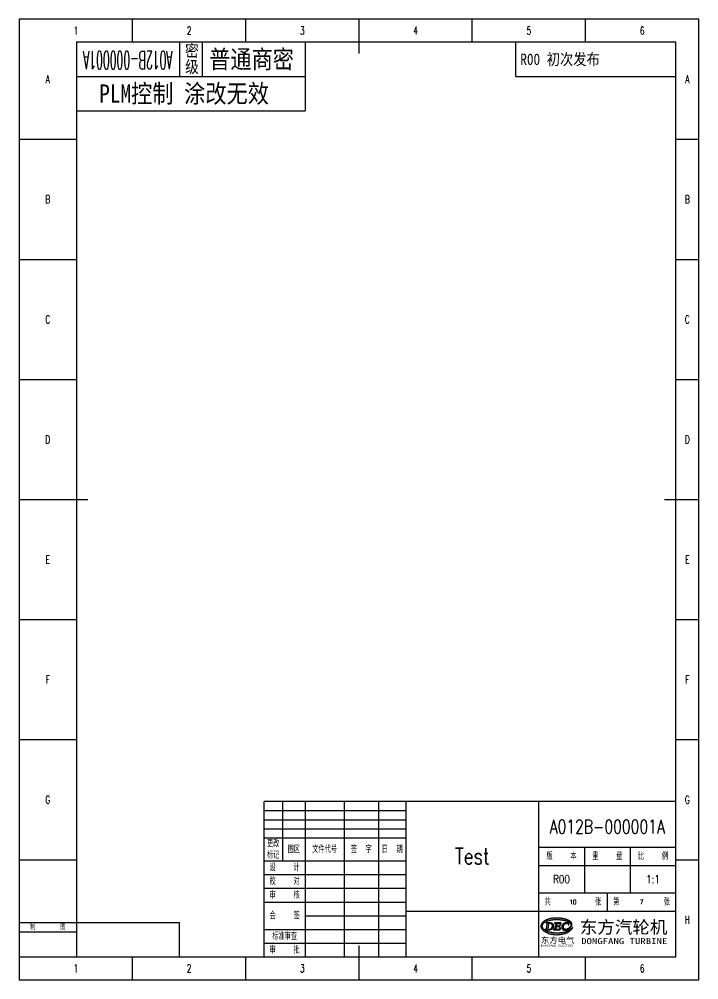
# Model space of a CAD drawing. Header units: millimetres. Extents: x 0 to 297, y 0 to 420.
import ezdxf
from ezdxf.enums import TextEntityAlignment as Align

# ---------------------------------------------------------------- set-up
doc = ezdxf.new("R2010")
doc.units = ezdxf.units.MM
doc.layers.add('PDM_Title', color=7, linetype='Continuous')
doc.styles.add('HZ', font='TXT.SHX', dxfattribs={"width": 0.667, "bigfont": 'HZTXT.SHX'})
doc.styles.add('pdmHT', font='SIMHEI.TTF')

# ---------------------------------------------------------------- blocks, each defined once
blk = doc.blocks.new('FitPDM_DWGFrame')
at = {"layer": 'PDM_Title'}
h = blk.add_hatch(color=2, dxfattribs=at)
h.paths.add_polyline_path([(230.25, 24.86), (230.24, 24.83), (230.23, 24.81), (230.24, 24.79), (230.26, 24.76), (230.47, 24.76), (230.51, 24.74), (230.55, 24.72), (230.59, 24.67), (230.62, 24.62), (230.63, 24.53), (230.26, 22.33), (230.25, 22.22), (230.2, 22.15), (230.15, 22.08), (230.08, 22.01), (230, 21.96), (229.91, 21.96), (229.82, 21.94), (229.75, 21.93), (229.73, 21.88), (229.75, 21.84), (229.79, 21.84), (231.5, 21.84), (231.71, 21.86), (231.92, 21.89), (232.13, 21.93), (232.32, 21.99), (232.48, 22.06), (232.7, 22.17), (232.88, 22.28), (233.01, 22.39), (233.17, 22.56), (233.29, 22.72), (233.38, 22.87), (233.45, 23.05), (233.51, 23.2), (233.53, 23.41), (233.54, 23.59), (233.53, 23.78), (233.5, 23.96), (233.44, 24.13), (233.33, 24.3), (233.18, 24.47), (232.96, 24.62), (232.76, 24.71), (232.48, 24.8), (232.21, 24.86), (231.96, 24.86)])
h.paths.add_polyline_path([(231.45, 24.62), (231.4, 24.56), (231.37, 24.48), (231.34, 24.38), (230.99, 22.35), (230.97, 22.24), (230.97, 22.15), (230.97, 22.09), (231.05, 22.04), (231.14, 22.01), (231.32, 22.01), (231.52, 22.02), (231.64, 22.03), (231.77, 22.05), (231.91, 22.09), (232, 22.12), (232.1, 22.15), (232.18, 22.19), (232.28, 22.24), (232.36, 22.29), (232.43, 22.35), (232.51, 22.39), (232.57, 22.43), (232.62, 22.49), (232.68, 22.57), (232.72, 22.63), (232.77, 22.71), (232.81, 22.78), (232.83, 22.82), (232.89, 22.91), (232.92, 22.99), (232.95, 23.08), (232.98, 23.19), (233, 23.29), (233.03, 23.4), (233.04, 23.51), (233.04, 23.6), (233.04, 23.69), (233, 23.9), (232.96, 24.04), (232.93, 24.09), (232.89, 24.17), (232.84, 24.22), (232.81, 24.27), (232.76, 24.33), (232.72, 24.38), (232.66, 24.43), (232.58, 24.5), (232.5, 24.53), (232.4, 24.58), (232.27, 24.63), (232.08, 24.68), (231.94, 24.7), (231.81, 24.71), (231.72, 24.7)], flags=0)
h.paths.add_polyline_path([(235.21, 24.66), (236.24, 24.65), (236.31, 24.62), (236.39, 24.59), (236.44, 24.55), (236.48, 24.51), (236.52, 24.46), (236.54, 24.41), (236.56, 24.36), (236.58, 24.25), (236.6, 24.18), (236.62, 24.16), (236.64, 24.16), (236.67, 24.16), (236.71, 24.19), (236.74, 24.23), (236.76, 24.28), (236.83, 24.75), (236.83, 24.8), (236.81, 24.83), (236.78, 24.85), (236.75, 24.86), (234.02, 24.86), (233.98, 24.84), (233.98, 24.8), (234, 24.76), (234.12, 24.75), (234.21, 24.73), (234.28, 24.69), (234.31, 24.64), (234.32, 24.56), (234.31, 24.49), (233.9, 22.25), (233.87, 22.17), (233.84, 22.11), (233.79, 22.06), (233.75, 22), (233.68, 21.96), (233.63, 21.94), (233.59, 21.93), (233.43, 21.93), (233.41, 21.92), (233.4, 21.88), (233.41, 21.86), (233.43, 21.84), (236.31, 21.84), (236.35, 21.85), (236.4, 21.89), (236.42, 21.92), (236.68, 22.51), (236.69, 22.54), (236.69, 22.58), (236.67, 22.59), (236.64, 22.61), (236.6, 22.61), (236.57, 22.6), (236.53, 22.56), (236.5, 22.51), (236.47, 22.46), (236.43, 22.4), (236.35, 22.34), (236.25, 22.27), (236.17, 22.21), (236.1, 22.17), (236.02, 22.12), (235.94, 22.08), (235.88, 22.05), (235.8, 22.03), (235.72, 22.02), (235.65, 22.01), (234.84, 22), (234.78, 22.02), (234.73, 22.05), (234.71, 22.07), (234.7, 22.16), (234.7, 22.26), (234.86, 23.2), (234.87, 23.25), (234.88, 23.28), (234.91, 23.3), (234.98, 23.31), (235.71, 23.31), (235.83, 23.29), (235.93, 23.27), (235.99, 23.22), (236.03, 23.17), (236.07, 23.11), (236.09, 23.05), (236.08, 22.99), (236.08, 22.95), (236.09, 22.9), (236.11, 22.89), (236.15, 22.89), (236.18, 22.9), (236.21, 22.92), (236.22, 22.94), (236.38, 23.82), (236.39, 23.87), (236.39, 23.89), (236.37, 23.9), (236.34, 23.91), (236.31, 23.91), (236.29, 23.89), (236.27, 23.83), (236.25, 23.76), (236.23, 23.7), (236.2, 23.65), (236.15, 23.61), (236.12, 23.58), (236.05, 23.54), (235.99, 23.51), (235.92, 23.48), (235.87, 23.48), (234.97, 23.48), (234.93, 23.51), (234.92, 23.56), (234.94, 23.65), (235.09, 24.52), (235.1, 24.57), (235.12, 24.6), (235.14, 24.63)])
h.paths.add_polyline_path([(241.82, 22.6), (241.86, 22.66), (241.9, 22.72), (241.91, 22.73), (241.91, 22.75), (241.91, 22.77), (241.89, 22.79), (241.88, 22.82), (241.85, 22.82), (241.81, 22.81), (241.77, 22.77), (241.73, 22.72), (241.69, 22.66), (241.67, 22.64), (241.53, 22.49), (241.35, 22.34), (241.27, 22.26), (241.17, 22.18), (241.06, 22.07), (240.96, 22), (240.87, 21.94), (240.78, 21.87), (240.59, 21.72), (240.46, 21.64), (240.27, 21.53), (240.09, 21.42), (239.9, 21.33), (239.73, 21.24), (239.64, 21.2), (239.58, 21.17), (239.41, 21.11), (239.26, 21.04), (239.06, 20.97), (238.87, 20.9), (238.66, 20.83), (238.46, 20.77), (238.24, 20.72), (238.03, 20.69), (237.83, 20.66), (237.62, 20.61), (237.42, 20.58), (237.13, 20.54), (236.94, 20.51), (236.7, 20.48), (236.47, 20.46), (236.21, 20.44), (235.92, 20.41), (235.57, 20.39), (235.21, 20.39), (235.03, 20.38), (234.79, 20.37), (234.4, 20.39), (234.2, 20.41), (234.06, 20.43), (233.83, 20.46), (233.65, 20.46), (233.43, 20.51), (233.14, 20.54), (232.95, 20.59), (232.74, 20.61), (232.46, 20.67), (232.19, 20.73), (231.91, 20.79), (231.64, 20.87), (231.26, 20.99), (231.05, 21.08), (230.8, 21.17), (230.58, 21.27), (230.4, 21.35), (230.22, 21.43), (230.05, 21.54), (229.82, 21.64), (229.64, 21.77), (229.48, 21.89), (229.32, 22.04), (229.17, 22.18), (229.02, 22.36), (228.94, 22.46), (228.81, 22.65), (228.72, 22.83), (228.65, 23.06), (228.61, 23.28), (228.6, 23.54), (228.64, 23.77), (228.7, 24.01), (228.79, 24.16), (228.87, 24.32), (229.01, 24.51), (229.16, 24.7), (229.34, 24.87), (229.59, 25.07), (229.89, 25.26), (229.99, 25.33), (230.23, 25.45), (230.48, 25.58), (230.85, 25.73), (231.23, 25.83), (231.63, 25.95), (232.01, 26.05), (232.32, 26.11), (232.83, 26.19), (233.23, 26.25), (233.62, 26.29), (234, 26.32), (234.34, 26.35), (235.25, 26.34), (235.8, 26.31), (236.02, 26.29), (236.26, 26.27), (236.47, 26.25), (236.7, 26.24), (236.92, 26.21), (237.11, 26.18), (237.34, 26.15), (237.52, 26.12), (237.75, 26.09), (237.99, 26.04), (238.26, 25.99), (238.52, 25.93), (238.71, 25.87), (238.93, 25.82), (239.1, 25.78), (239.3, 25.74), (239.46, 25.68), (239.65, 25.61), (239.76, 25.54), (239.87, 25.51), (239.98, 25.46), (240.07, 25.4), (240.15, 25.36), (240.25, 25.3), (240.36, 25.23), (240.46, 25.16), (240.53, 25.09), (240.62, 25.02), (240.69, 24.95), (240.8, 24.86), (240.87, 24.77), (240.91, 24.69), (240.95, 24.63), (241, 24.55), (241.04, 24.49), (241.06, 24.41), (241.09, 24.32), (241.11, 24.21), (241.11, 24.03), (241.11, 23.88), (241.09, 23.75), (241.06, 23.66), (241.04, 23.57), (241.01, 23.47), (240.95, 23.36), (240.9, 23.29), (240.82, 23.15), (240.75, 23.05), (240.68, 22.95), (240.57, 22.85), (240.49, 22.77), (240.4, 22.68), (240.34, 22.62), (240.23, 22.54), (240.15, 22.48), (240.06, 22.42), (239.97, 22.37), (239.84, 22.31), (239.76, 22.26), (239.68, 22.23), (239.59, 22.18), (239.49, 22.14), (239.35, 22.12), (239.22, 22.09), (239.07, 22.05), (238.87, 22.05), (238.65, 22.05), (238.56, 22.08), (238.44, 22.11), (238.36, 22.14), (238.29, 22.18), (238.22, 22.22), (238.16, 22.26), (238.12, 22.3), (238.08, 22.33), (238.04, 22.35), (238.01, 22.4), (237.98, 22.44), (237.96, 22.48), (237.93, 22.53), (237.9, 22.59), (237.88, 22.65), (237.86, 22.72), (237.84, 22.79), (237.82, 22.88), (237.81, 22.97), (237.79, 23.11), (237.79, 23.24), (237.82, 23.34), (237.83, 23.41), (237.84, 23.48), (237.87, 23.57), (237.9, 23.65), (237.93, 23.73), (237.96, 23.79), (237.99, 23.85), (238.02, 23.91), (238.04, 23.97), (238.06, 24), (238.1, 24.04), (238.12, 24.08), (238.16, 24.11), (238.18, 24.13), (238.19, 24.16), (238.21, 24.18), (238.24, 24.22), (238.25, 24.24), (238.27, 24.26), (238.32, 24.3), (238.35, 24.35), (238.45, 24.42), (238.53, 24.48), (238.63, 24.53), (238.72, 24.59), (238.8, 24.62), (238.87, 24.65), (238.98, 24.68), (239.06, 24.7), (239.12, 24.73), (239.23, 24.73), (239.38, 24.73), (239.46, 24.71), (239.55, 24.68), (239.63, 24.66), (239.71, 24.62), (239.77, 24.58), (239.82, 24.54), (239.87, 24.49), (239.92, 24.43), (239.96, 24.39), (239.99, 24.34), (240, 24.29), (240.03, 24.23), (240.03, 24.16), (240.05, 24.07), (240.07, 23.99), (240.07, 23.91), (240.08, 23.89), (240.1, 23.89), (240.14, 23.88), (240.15, 23.89), (240.17, 23.91), (240.17, 23.99), (240.18, 24.11), (240.3, 24.82), (240.3, 24.85), (240.28, 24.87), (240.26, 24.89), (240.22, 24.89), (240.18, 24.87), (240.15, 24.85), (240.13, 24.82), (240.12, 24.8), (240.09, 24.78), (240.04, 24.76), (240, 24.75), (239.95, 24.75), (239.88, 24.76), (239.82, 24.78), (239.73, 24.8), (239.63, 24.82), (239.54, 24.85), (239.43, 24.86), (239.31, 24.87), (239.16, 24.89), (239, 24.89), (238.84, 24.87), (238.68, 24.86), (238.58, 24.84), (238.5, 24.82), (238.39, 24.79), (238.3, 24.76), (238.22, 24.73), (238.15, 24.71), (238.06, 24.65), (237.97, 24.6), (237.9, 24.56), (237.85, 24.51), (237.8, 24.47), (237.74, 24.42), (237.66, 24.34), (237.58, 24.26), (237.52, 24.19), (237.48, 24.13), (237.43, 24.08), (237.38, 24.01), (237.34, 23.93), (237.3, 23.86), (237.27, 23.77), (237.23, 23.7), (237.19, 23.6), (237.17, 23.52), (237.17, 23.46), (237.15, 23.41), (237.14, 23.3), (237.11, 23.21), (237.11, 23.14), (237.1, 23.05), (237.09, 23.01), (237.1, 22.98), (237.11, 22.89), (237.12, 22.8), (237.14, 22.71), (237.15, 22.62), (237.16, 22.54), (237.21, 22.44), (237.25, 22.37), (237.3, 22.29), (237.34, 22.23), (237.39, 22.17), (237.44, 22.13), (237.5, 22.06), (237.55, 22), (237.62, 21.95), (237.7, 21.89), (237.78, 21.84), (237.85, 21.81), (237.92, 21.79), (238.04, 21.75), (238.15, 21.71), (238.27, 21.69), (238.42, 21.68), (238.57, 21.67), (238.74, 21.68), (238.91, 21.69), (239.07, 21.71), (239.22, 21.74), (239.33, 21.77), (239.41, 21.79), (239.49, 21.82), (239.61, 21.86), (239.68, 21.91), (239.77, 21.94), (239.87, 22), (239.94, 22.04), (240.01, 22.08), (240.11, 22.14), (240.18, 22.2), (240.29, 22.26), (240.35, 22.31), (240.41, 22.36), (240.46, 22.38), (240.53, 22.45), (240.61, 22.5), (240.67, 22.56), (240.72, 22.62), (240.77, 22.65), (240.83, 22.71), (240.85, 22.75), (240.91, 22.8), (240.94, 22.86), (240.98, 22.88), (241.01, 22.92), (241.04, 22.95), (241.06, 22.99), (241.1, 23.04), (241.14, 23.08), (241.16, 23.12), (241.2, 23.18), (241.24, 23.24), (241.28, 23.28), (241.31, 23.35), (241.36, 23.4), (241.38, 23.45), (241.4, 23.49), (241.42, 23.56), (241.44, 23.61), (241.47, 23.69), (241.5, 23.76), (241.52, 23.84), (241.54, 23.91), (241.56, 23.99), (241.57, 24.08), (241.58, 24.24), (241.57, 24.46), (241.55, 24.58), (241.52, 24.66), (241.49, 24.75), (241.46, 24.8), (241.43, 24.86), (241.39, 24.93), (241.34, 25), (241.3, 25.05), (241.26, 25.11), (241.2, 25.16), (241.14, 25.25), (241.06, 25.31), (241, 25.38), (240.94, 25.42), (240.86, 25.49), (240.79, 25.55), (240.71, 25.61), (240.65, 25.66), (240.57, 25.7), (240.5, 25.74), (240.41, 25.79), (240.34, 25.83), (240.27, 25.87), (240.2, 25.9), (240.12, 25.94), (240.06, 25.98), (240.02, 25.99), (239.96, 26.01), (239.86, 26.07), (239.76, 26.1), (239.69, 26.14), (239.59, 26.17), (239.51, 26.21), (239.43, 26.24), (239.35, 26.27), (239.27, 26.31), (239.18, 26.33), (239.09, 26.36), (239, 26.38), (238.92, 26.42), (238.82, 26.45), (238.72, 26.47), (238.62, 26.5), (238.53, 26.53), (238.43, 26.55), (238.33, 26.58), (238.22, 26.6), (238.12, 26.62), (238.04, 26.64), (237.95, 26.66), (237.82, 26.68), (237.74, 26.7), (237.64, 26.71), (237.57, 26.74), (237.46, 26.75), (237.38, 26.77), (237.27, 26.79), (237.11, 26.81), (237, 26.83), (236.91, 26.85), (236.8, 26.87), (236.67, 26.88), (236.49, 26.9), (236.34, 26.92), (236.14, 26.94), (235.95, 26.95), (235.75, 26.95), (235.54, 26.96), (235.27, 26.97), (234.96, 26.98), (234.61, 26.99), (234.37, 26.98), (234.1, 26.96), (233.88, 26.96), (233.62, 26.95), (233.41, 26.93), (233.24, 26.9), (233.05, 26.88), (232.9, 26.86), (232.8, 26.84), (232.71, 26.82), (232.61, 26.8), (232.48, 26.78), (232.39, 26.76), (232.25, 26.73), (232.14, 26.71), (232.06, 26.69), (231.95, 26.66), (231.82, 26.64), (231.73, 26.62), (231.65, 26.59), (231.54, 26.56), (231.43, 26.53), (231.33, 26.5), (231.24, 26.47), (231.18, 26.45), (231.09, 26.42), (230.99, 26.38), (230.91, 26.37), (230.85, 26.33), (230.78, 26.31), (230.7, 26.27), (230.6, 26.24), (230.52, 26.2), (230.43, 26.17), (230.34, 26.13), (230.25, 26.09), (230.17, 26.04), (230.08, 26), (230, 25.96), (229.91, 25.92), (229.84, 25.87), (229.75, 25.83), (229.66, 25.78), (229.57, 25.73), (229.5, 25.69), (229.43, 25.64), (229.35, 25.58), (229.24, 25.51), (229.09, 25.38), (228.91, 25.23), (228.71, 25.05), (228.55, 24.84), (228.39, 24.65), (228.29, 24.45), (228.19, 24.23), (228.12, 24.09), (228.07, 23.88), (228.02, 23.67), (228.01, 23.51), (228.01, 23.4), (228, 23.3), (228.01, 23.21), (228.06, 22.94), (228.14, 22.74), (228.27, 22.48), (228.39, 22.31), (228.51, 22.13), (228.66, 21.96), (228.81, 21.78), (228.98, 21.62), (229.18, 21.44), (229.42, 21.27), (229.68, 21.09), (229.93, 20.92), (230.19, 20.78), (230.53, 20.64), (230.9, 20.47), (231.38, 20.29), (231.87, 20.13), (232.21, 20.02), (232.56, 19.95), (232.89, 19.88), (233.29, 19.83), (233.63, 19.79), (234.14, 19.76), (234.76, 19.72), (235.27, 19.71), (235.64, 19.75), (236.12, 19.77), (236.55, 19.83), (236.95, 19.89), (237.39, 19.95), (237.85, 20.06), (238.27, 20.17), (238.66, 20.31), (238.99, 20.43), (239.35, 20.59), (239.7, 20.75), (240, 20.92), (240.34, 21.15), (240.63, 21.36), (240.82, 21.51), (240.92, 21.59), (241, 21.66), (241.14, 21.8), (241.32, 21.98), (241.46, 22.16), (241.56, 22.29), (241.67, 22.41)])
at = {"layer": 'PDM_Title', "color": 2}
for p, q in [((297, 420), (0, 420)), ((0, 420), (0, 0)), ((49.5, 410), (49.5, 420)), ((99, 410), (99, 420)), ((198, 410), (198, 420)), ((247.5, 410), (247.5, 420)), ((297, 0), (297, 420)), ((0, 367.5), (25, 367.5)), ((287, 367.5), (297, 367.5)), ((0, 315), (25, 315)), ((287, 315), (297, 315)), ((0, 262.5), (25, 262.5)), ((287, 262.5), (297, 262.5)), ((0, 157.5), (25, 157.5)), ((287, 157.5), (297, 157.5)), ((0, 105), (25, 105)), ((287, 105), (297, 105)), ((115, 78), (115, 52)), ((125, 78), (125, 10)), ((142, 78), (142, 10)), ((157, 78), (157, 10)), ((169, 78), (169, 10)), ((227, 78), (227, 10)), ((107, 74), (169, 74)), ((107, 70), (169, 70)), ((107, 66), (169, 66)), ((107, 62), (169, 62)), ((227, 58), (287, 58)), ((247, 58), (247, 38)), ((267, 58), (267, 38)), ((0, 52.5), (25, 52.5)), ((107, 52), (169, 52)), ((287, 52.5), (297, 52.5)), ((227, 50), (287, 50)), ((107, 46), (169, 46)), ((107, 40), (169, 40)), ((227, 38), (287, 38)), ((257, 38), (257, 30)), ((107, 34), (169, 34)), ((169, 30), (227, 30)), ((227, 30), (287, 30)), ((125, 28), (169, 28)), ((228.91, 25.23), (228.71, 25.05)), ((229.09, 25.38), (228.91, 25.23)), ((229.24, 25.51), (229.09, 25.38)), ((229.35, 25.58), (229.24, 25.51)), ((229.43, 25.64), (229.35, 25.58)), ((229.5, 25.69), (229.43, 25.64)), ((229.57, 25.73), (229.5, 25.69)), ((229.66, 25.78), (229.57, 25.73)), ((229.59, 25.07), (229.89, 25.26)), ((229.75, 25.83), (229.66, 25.78)), ((229.84, 25.87), (229.75, 25.83)), ((229.91, 25.92), (229.84, 25.87)), ((229.89, 25.26), (229.99, 25.33)), ((230, 25.96), (229.91, 25.92)), ((229.99, 25.33), (230.23, 25.45)), ((230.08, 26), (230, 25.96)), ((230.17, 26.04), (230.08, 26)), ((230.25, 26.09), (230.17, 26.04)), ((230.23, 25.45), (230.48, 25.58)), ((230.34, 26.13), (230.25, 26.09)), ((230.43, 26.17), (230.34, 26.13)), ((230.52, 26.2), (230.43, 26.17)), ((230.48, 25.58), (230.85, 25.73)), ((230.6, 26.24), (230.52, 26.2)), ((230.7, 26.27), (230.6, 26.24)), ((230.78, 26.31), (230.7, 26.27)), ((230.85, 26.33), (230.78, 26.31)), ((230.91, 26.37), (230.85, 26.33)), ((230.85, 25.73), (231.23, 25.83)), ((230.99, 26.38), (230.91, 26.37)), ((231.09, 26.42), (230.99, 26.38)), ((231.18, 26.45), (231.09, 26.42)), ((231.24, 26.47), (231.18, 26.45)), ((231.23, 25.83), (231.63, 25.95)), ((231.33, 26.5), (231.24, 26.47)), ((231.43, 26.53), (231.33, 26.5)), ((231.54, 26.56), (231.43, 26.53)), ((231.65, 26.59), (231.54, 26.56)), ((231.63, 25.95), (232.01, 26.05)), ((231.73, 26.62), (231.65, 26.59)), ((231.82, 26.64), (231.73, 26.62)), ((231.95, 26.66), (231.82, 26.64)), ((232.06, 26.69), (231.95, 26.66)), ((232.01, 26.05), (232.32, 26.11)), ((232.14, 26.71), (232.06, 26.69)), ((232.25, 26.73), (232.14, 26.71)), ((232.39, 26.76), (232.25, 26.73)), ((232.32, 26.11), (232.83, 26.19)), ((232.48, 26.78), (232.39, 26.76)), ((232.61, 26.8), (232.48, 26.78)), ((232.71, 26.82), (232.61, 26.8)), ((232.8, 26.84), (232.71, 26.82)), ((232.9, 26.86), (232.8, 26.84)), ((232.83, 26.19), (233.23, 26.25)), ((233.05, 26.88), (232.9, 26.86)), ((233.24, 26.9), (233.05, 26.88)), ((233.23, 26.25), (233.62, 26.29)), ((233.41, 26.93), (233.24, 26.9)), ((233.62, 26.95), (233.41, 26.93)), ((233.88, 26.96), (233.62, 26.95)), ((233.62, 26.29), (234, 26.32)), ((234.1, 26.96), (233.88, 26.96)), ((234, 26.32), (234.34, 26.35)), ((234.37, 26.98), (234.1, 26.96)), ((234.34, 26.35), (235.25, 26.34)), ((234.61, 26.99), (234.37, 26.98)), ((234.96, 26.98), (234.61, 26.99)), ((235.27, 26.97), (234.96, 26.98)), ((235.25, 26.34), (235.8, 26.31)), ((235.54, 26.96), (235.27, 26.97)), ((235.75, 26.95), (235.54, 26.96)), ((235.95, 26.95), (235.75, 26.95)), ((235.8, 26.31), (236.02, 26.29)), ((236.14, 26.94), (235.95, 26.95)), ((236.02, 26.29), (236.26, 26.27)), ((236.34, 26.92), (236.14, 26.94)), ((236.26, 26.27), (236.47, 26.25)), ((236.49, 26.9), (236.34, 26.92)), ((236.47, 26.25), (236.7, 26.24)), ((236.67, 26.88), (236.49, 26.9)), ((236.8, 26.87), (236.67, 26.88)), ((236.7, 26.24), (236.92, 26.21)), ((236.91, 26.85), (236.8, 26.87)), ((237, 26.83), (236.91, 26.85)), ((236.92, 26.21), (237.11, 26.18)), ((237.11, 26.81), (237, 26.83)), ((237.27, 26.79), (237.11, 26.81)), ((237.11, 26.18), (237.34, 26.15)), ((237.38, 26.77), (237.27, 26.79)), ((237.34, 26.15), (237.52, 26.12)), ((237.46, 26.75), (237.38, 26.77)), ((237.57, 26.74), (237.46, 26.75)), ((237.52, 26.12), (237.75, 26.09)), ((237.64, 26.71), (237.57, 26.74)), ((237.74, 26.7), (237.64, 26.71)), ((237.82, 26.68), (237.74, 26.7)), ((237.75, 26.09), (237.99, 26.04)), ((237.95, 26.66), (237.82, 26.68)), ((238.04, 26.64), (237.95, 26.66)), ((237.99, 26.04), (238.26, 25.99)), ((238.12, 26.62), (238.04, 26.64)), ((238.22, 26.6), (238.12, 26.62)), ((238.33, 26.58), (238.22, 26.6)), ((238.26, 25.99), (238.52, 25.93)), ((238.43, 26.55), (238.33, 26.58)), ((238.53, 26.53), (238.43, 26.55)), ((238.52, 25.93), (238.71, 25.87)), ((238.62, 26.5), (238.53, 26.53)), ((238.72, 26.47), (238.62, 26.5)), ((238.71, 25.87), (238.93, 25.82)), ((238.82, 26.45), (238.72, 26.47)), ((238.92, 26.42), (238.82, 26.45)), ((239, 26.38), (238.92, 26.42)), ((238.93, 25.82), (239.1, 25.78)), ((239.09, 26.36), (239, 26.38)), ((239.18, 26.33), (239.09, 26.36)), ((239.1, 25.78), (239.3, 25.74)), ((239.27, 26.31), (239.18, 26.33)), ((239.35, 26.27), (239.27, 26.31)), ((239.3, 25.74), (239.46, 25.68)), ((239.43, 26.24), (239.35, 26.27)), ((239.51, 26.21), (239.43, 26.24)), ((239.46, 25.68), (239.65, 25.61)), ((239.59, 26.17), (239.51, 26.21)), ((239.69, 26.14), (239.59, 26.17)), ((239.65, 25.61), (239.76, 25.54)), ((239.76, 26.1), (239.69, 26.14)), ((239.86, 26.07), (239.76, 26.1)), ((239.76, 25.54), (239.87, 25.51)), ((239.96, 26.01), (239.86, 26.07)), ((239.87, 25.51), (239.98, 25.46)), ((240.02, 25.99), (239.96, 26.01)), ((239.98, 25.46), (240.07, 25.4)), ((240.06, 25.98), (240.02, 25.99)), ((240.12, 25.94), (240.06, 25.98)), ((240.07, 25.4), (240.15, 25.36)), ((240.2, 25.9), (240.12, 25.94)), ((240.15, 25.36), (240.25, 25.3)), ((240.27, 25.87), (240.2, 25.9)), ((240.25, 25.3), (240.36, 25.23)), ((240.34, 25.83), (240.27, 25.87)), ((240.41, 25.79), (240.34, 25.83)), ((240.36, 25.23), (240.46, 25.16)), ((240.5, 25.74), (240.41, 25.79)), ((240.57, 25.7), (240.5, 25.74)), ((240.65, 25.66), (240.57, 25.7)), ((240.71, 25.61), (240.65, 25.66)), ((240.79, 25.55), (240.71, 25.61)), ((240.86, 25.49), (240.79, 25.55)), ((240.94, 25.42), (240.86, 25.49)), ((241, 25.38), (240.94, 25.42)), ((241.06, 25.31), (241, 25.38)), ((241.14, 25.25), (241.06, 25.31)), ((241.2, 25.16), (241.14, 25.25)), ((0, 25), (25, 25)), ((0, 21), (25, 21)), ((107, 22), (169, 22)), ((228.01, 23.4), (228, 23.3)), ((228, 23.3), (228.01, 23.21)), ((228.02, 23.67), (228.01, 23.51)), ((228.01, 23.51), (228.01, 23.4)), ((228.01, 23.21), (228.06, 22.94)), ((228.07, 23.88), (228.02, 23.67)), ((228.06, 22.94), (228.14, 22.74)), ((228.12, 24.09), (228.07, 23.88)), ((228.19, 24.23), (228.12, 24.09)), ((228.14, 22.74), (228.27, 22.48)), ((228.29, 24.45), (228.19, 24.23)), ((228.27, 22.48), (228.39, 22.31)), ((228.39, 24.65), (228.29, 24.45)), ((228.55, 24.84), (228.39, 24.65)), ((228.39, 22.31), (228.51, 22.13)), ((228.51, 22.13), (228.66, 21.96)), ((228.71, 25.05), (228.55, 24.84)), ((228.6, 23.54), (228.64, 23.77)), ((228.61, 23.28), (228.6, 23.54)), ((228.65, 23.06), (228.61, 23.28)), ((228.64, 23.77), (228.7, 24.01)), ((228.72, 22.83), (228.65, 23.06)), ((228.66, 21.96), (228.81, 21.78)), ((228.7, 24.01), (228.79, 24.16)), ((228.81, 22.65), (228.72, 22.83)), ((228.79, 24.16), (228.87, 24.32)), ((228.94, 22.46), (228.81, 22.65)), ((228.81, 21.78), (228.98, 21.62)), ((228.87, 24.32), (229.01, 24.51)), ((229.02, 22.36), (228.94, 22.46)), ((228.98, 21.62), (229.18, 21.44)), ((229.01, 24.51), (229.16, 24.7)), ((229.17, 22.18), (229.02, 22.36)), ((229.16, 24.7), (229.34, 24.87)), ((229.32, 22.04), (229.17, 22.18)), ((229.18, 21.44), (229.42, 21.27)), ((229.48, 21.89), (229.32, 22.04)), ((229.34, 24.87), (229.59, 25.07)), ((229.42, 21.27), (229.68, 21.09)), ((229.64, 21.77), (229.48, 21.89)), ((229.82, 21.64), (229.64, 21.77)), ((229.68, 21.09), (229.93, 20.92)), ((229.75, 21.93), (229.73, 21.88)), ((229.73, 21.88), (229.75, 21.84)), ((229.82, 21.94), (229.75, 21.93)), ((229.75, 21.84), (229.79, 21.84)), ((229.79, 21.84), (231.5, 21.84)), ((229.91, 21.96), (229.82, 21.94)), ((230.05, 21.54), (229.82, 21.64)), ((230, 21.96), (229.91, 21.96)), ((230.08, 22.01), (230, 21.96)), ((230.22, 21.43), (230.05, 21.54)), ((230.15, 22.08), (230.08, 22.01)), ((230.2, 22.15), (230.15, 22.08)), ((230.25, 22.22), (230.2, 22.15)), ((230.4, 21.35), (230.22, 21.43)), ((230.24, 24.83), (230.23, 24.81)), ((230.23, 24.81), (230.24, 24.79)), ((230.25, 24.86), (230.24, 24.83)), ((230.24, 24.79), (230.26, 24.76)), ((231.96, 24.86), (230.25, 24.86)), ((230.26, 22.33), (230.25, 22.22)), ((230.26, 24.76), (230.47, 24.76)), ((230.63, 24.53), (230.26, 22.33)), ((230.58, 21.27), (230.4, 21.35)), ((230.47, 24.76), (230.51, 24.74)), ((230.51, 24.74), (230.55, 24.72)), ((230.55, 24.72), (230.59, 24.67)), ((230.8, 21.17), (230.58, 21.27)), ((230.59, 24.67), (230.62, 24.62)), ((230.62, 24.62), (230.63, 24.53)), ((231.05, 21.08), (230.8, 21.17)), ((230.99, 22.35), (230.97, 22.24)), ((230.97, 22.24), (230.97, 22.15)), ((230.97, 22.15), (230.97, 22.09)), ((230.97, 22.09), (231.05, 22.04)), ((231.34, 24.38), (230.99, 22.35)), ((231.05, 22.04), (231.14, 22.01)), ((231.26, 20.99), (231.05, 21.08)), ((231.14, 22.01), (231.32, 22.01)), ((231.32, 22.01), (231.52, 22.02)), ((231.37, 24.48), (231.34, 24.38)), ((231.4, 24.56), (231.37, 24.48)), ((231.45, 24.62), (231.4, 24.56)), ((231.72, 24.7), (231.45, 24.62)), ((231.5, 21.84), (231.71, 21.86)), ((231.52, 22.02), (231.64, 22.03)), ((231.64, 22.03), (231.77, 22.05)), ((231.71, 21.86), (231.92, 21.89)), ((231.81, 24.71), (231.72, 24.7)), ((231.77, 22.05), (231.91, 22.09)), ((231.94, 24.7), (231.81, 24.71)), ((231.91, 22.09), (232, 22.12)), ((231.92, 21.89), (232.13, 21.93)), ((232.08, 24.68), (231.94, 24.7)), ((232.21, 24.86), (231.96, 24.86)), ((232, 22.12), (232.1, 22.15)), ((232.27, 24.63), (232.08, 24.68)), ((232.1, 22.15), (232.18, 22.19)), ((232.13, 21.93), (232.32, 21.99)), ((232.18, 22.19), (232.28, 22.24)), ((232.48, 24.8), (232.21, 24.86)), ((232.4, 24.58), (232.27, 24.63)), ((232.28, 22.24), (232.36, 22.29)), ((232.32, 21.99), (232.48, 22.06)), ((232.36, 22.29), (232.43, 22.35)), ((232.5, 24.53), (232.4, 24.58)), ((232.43, 22.35), (232.51, 22.39)), ((232.76, 24.71), (232.48, 24.8)), ((232.48, 22.06), (232.7, 22.17)), ((232.58, 24.5), (232.5, 24.53)), ((232.51, 22.39), (232.57, 22.43)), ((232.57, 22.43), (232.62, 22.49)), ((232.66, 24.43), (232.58, 24.5)), ((232.62, 22.49), (232.68, 22.57)), ((232.72, 24.38), (232.66, 24.43)), ((232.68, 22.57), (232.72, 22.63)), ((232.7, 22.17), (232.88, 22.28)), ((232.76, 24.33), (232.72, 24.38)), ((232.72, 22.63), (232.77, 22.71)), ((232.96, 24.62), (232.76, 24.71)), ((232.81, 24.27), (232.76, 24.33)), ((232.77, 22.71), (232.81, 22.78)), ((232.84, 24.22), (232.81, 24.27)), ((232.81, 22.78), (232.83, 22.82)), ((232.83, 22.82), (232.89, 22.91)), ((232.89, 24.17), (232.84, 24.22)), ((232.88, 22.28), (233.01, 22.39)), ((232.93, 24.09), (232.89, 24.17)), ((232.89, 22.91), (232.92, 22.99)), ((232.92, 22.99), (232.95, 23.08)), ((232.96, 24.04), (232.93, 24.09)), ((232.95, 23.08), (232.98, 23.19)), ((233.18, 24.47), (232.96, 24.62)), ((233, 23.9), (232.96, 24.04)), ((232.98, 23.19), (233, 23.29)), ((233.04, 23.69), (233, 23.9)), ((233, 23.29), (233.03, 23.4)), ((233.01, 22.39), (233.17, 22.56)), ((233.03, 23.4), (233.04, 23.51)), ((233.04, 23.6), (233.04, 23.69)), ((233.04, 23.51), (233.04, 23.6)), ((233.17, 22.56), (233.29, 22.72)), ((233.33, 24.3), (233.18, 24.47)), ((233.29, 22.72), (233.38, 22.87)), ((233.44, 24.13), (233.33, 24.3)), ((233.38, 22.87), (233.45, 23.05)), ((233.41, 21.92), (233.4, 21.88)), ((233.4, 21.88), (233.41, 21.86)), ((233.43, 21.93), (233.41, 21.92)), ((233.41, 21.86), (233.43, 21.84)), ((233.59, 21.93), (233.43, 21.93)), ((233.43, 21.84), (236.31, 21.84)), ((233.5, 23.96), (233.44, 24.13)), ((233.45, 23.05), (233.51, 23.2)), ((233.53, 23.78), (233.5, 23.96)), ((233.51, 23.2), (233.53, 23.41)), ((233.54, 23.59), (233.53, 23.78)), ((233.53, 23.41), (233.54, 23.59)), ((233.63, 21.94), (233.59, 21.93)), ((233.68, 21.96), (233.63, 21.94)), ((233.75, 22), (233.68, 21.96)), ((233.79, 22.06), (233.75, 22)), ((233.84, 22.11), (233.79, 22.06)), ((233.87, 22.17), (233.84, 22.11)), ((233.9, 22.25), (233.87, 22.17)), ((234.31, 24.49), (233.9, 22.25)), ((234.02, 24.86), (233.98, 24.84)), ((233.98, 24.84), (233.98, 24.8)), ((233.98, 24.8), (234, 24.76)), ((234, 24.76), (234.12, 24.75)), ((236.75, 24.86), (234.02, 24.86)), ((234.12, 24.75), (234.21, 24.73)), ((234.21, 24.73), (234.28, 24.69)), ((234.28, 24.69), (234.31, 24.64)), ((234.31, 24.64), (234.32, 24.56)), ((234.32, 24.56), (234.31, 24.49)), ((234.7, 22.26), (234.86, 23.2)), ((234.7, 22.16), (234.7, 22.26)), ((234.71, 22.07), (234.7, 22.16)), ((234.73, 22.05), (234.71, 22.07)), ((234.78, 22.02), (234.73, 22.05)), ((234.84, 22), (234.78, 22.02)), ((235.65, 22.01), (234.84, 22)), ((234.86, 23.2), (234.87, 23.25)), ((234.87, 23.25), (234.88, 23.28)), ((234.88, 23.28), (234.91, 23.3)), ((234.91, 23.3), (234.98, 23.31)), ((234.92, 23.56), (234.94, 23.65)), ((234.93, 23.51), (234.92, 23.56)), ((234.97, 23.48), (234.93, 23.51)), ((234.94, 23.65), (235.09, 24.52)), ((235.87, 23.48), (234.97, 23.48)), ((234.98, 23.31), (235.71, 23.31)), ((235.09, 24.52), (235.1, 24.57)), ((235.1, 24.57), (235.12, 24.6)), ((235.12, 24.6), (235.14, 24.63)), ((235.14, 24.63), (235.21, 24.66)), ((235.21, 24.66), (236.24, 24.65)), ((235.72, 22.02), (235.65, 22.01)), ((235.71, 23.31), (235.83, 23.29)), ((235.8, 22.03), (235.72, 22.02)), ((235.88, 22.05), (235.8, 22.03)), ((235.83, 23.29), (235.93, 23.27)), ((235.92, 23.48), (235.87, 23.48)), ((235.94, 22.08), (235.88, 22.05)), ((235.99, 23.51), (235.92, 23.48)), ((235.93, 23.27), (235.99, 23.22)), ((236.02, 22.12), (235.94, 22.08)), ((236.05, 23.54), (235.99, 23.51)), ((235.99, 23.22), (236.03, 23.17)), ((236.1, 22.17), (236.02, 22.12)), ((236.03, 23.17), (236.07, 23.11)), ((236.12, 23.58), (236.05, 23.54)), ((236.07, 23.11), (236.09, 23.05)), ((236.09, 23.05), (236.08, 22.99)), ((236.08, 22.99), (236.08, 22.95)), ((236.08, 22.95), (236.09, 22.9)), ((236.09, 22.9), (236.11, 22.89)), ((236.17, 22.21), (236.1, 22.17)), ((236.11, 22.89), (236.15, 22.89)), ((236.15, 23.61), (236.12, 23.58)), ((236.2, 23.65), (236.15, 23.61)), ((236.15, 22.89), (236.18, 22.9)), ((236.25, 22.27), (236.17, 22.21)), ((236.18, 22.9), (236.21, 22.92)), ((236.23, 23.7), (236.2, 23.65)), ((236.21, 22.92), (236.22, 22.94)), ((236.22, 22.94), (236.38, 23.82)), ((236.25, 23.76), (236.23, 23.7)), ((236.24, 24.65), (236.31, 24.62)), ((236.27, 23.83), (236.25, 23.76)), ((236.35, 22.34), (236.25, 22.27)), ((236.29, 23.89), (236.27, 23.83)), ((236.31, 23.91), (236.29, 23.89)), ((236.31, 24.62), (236.39, 24.59)), ((236.34, 23.91), (236.31, 23.91)), ((236.31, 21.84), (236.35, 21.85)), ((236.37, 23.9), (236.34, 23.91)), ((236.43, 22.4), (236.35, 22.34)), ((236.35, 21.85), (236.4, 21.89)), ((236.39, 23.89), (236.37, 23.9)), ((236.38, 23.82), (236.39, 23.87)), ((236.39, 24.59), (236.44, 24.55)), ((236.39, 23.87), (236.39, 23.89)), ((236.4, 21.89), (236.42, 21.92)), ((236.42, 21.92), (236.68, 22.51)), ((236.47, 22.46), (236.43, 22.4)), ((236.44, 24.55), (236.48, 24.51)), ((236.5, 22.51), (236.47, 22.46)), ((236.48, 24.51), (236.52, 24.46)), ((236.53, 22.56), (236.5, 22.51)), ((236.52, 24.46), (236.54, 24.41)), ((236.57, 22.6), (236.53, 22.56)), ((236.54, 24.41), (236.56, 24.36)), ((236.56, 24.36), (236.58, 24.25)), ((236.6, 22.61), (236.57, 22.6)), ((236.58, 24.25), (236.6, 24.18)), ((236.6, 24.18), (236.62, 24.16)), ((236.64, 22.61), (236.6, 22.61)), ((236.62, 24.16), (236.64, 24.16)), ((236.64, 24.16), (236.67, 24.16)), ((236.67, 22.59), (236.64, 22.61)), ((236.67, 24.16), (236.71, 24.19)), ((236.69, 22.58), (236.67, 22.59)), ((236.68, 22.51), (236.69, 22.54)), ((236.69, 22.54), (236.69, 22.58)), ((236.71, 24.19), (236.74, 24.23)), ((236.74, 24.23), (236.76, 24.28)), ((236.78, 24.85), (236.75, 24.86)), ((236.76, 24.28), (236.83, 24.75)), ((236.81, 24.83), (236.78, 24.85)), ((236.83, 24.8), (236.81, 24.83)), ((236.83, 24.75), (236.83, 24.8)), ((237.1, 23.05), (237.09, 23.01)), ((237.09, 23.01), (237.1, 22.98)), ((237.11, 23.14), (237.1, 23.05)), ((237.1, 22.98), (237.11, 22.89)), ((237.14, 23.3), (237.11, 23.21)), ((237.11, 23.21), (237.11, 23.14)), ((237.11, 22.89), (237.12, 22.8)), ((237.12, 22.8), (237.14, 22.71)), ((237.15, 23.41), (237.14, 23.3)), ((237.14, 22.71), (237.15, 22.62)), ((237.17, 23.46), (237.15, 23.41)), ((237.15, 22.62), (237.16, 22.54)), ((237.16, 22.54), (237.21, 22.44)), ((237.19, 23.6), (237.17, 23.52)), ((237.17, 23.52), (237.17, 23.46)), ((237.23, 23.7), (237.19, 23.6)), ((237.21, 22.44), (237.25, 22.37)), ((237.27, 23.77), (237.23, 23.7)), ((237.25, 22.37), (237.3, 22.29)), ((237.3, 23.86), (237.27, 23.77)), ((237.34, 23.93), (237.3, 23.86)), ((237.3, 22.29), (237.34, 22.23)), ((237.38, 24.01), (237.34, 23.93)), ((237.34, 22.23), (237.39, 22.17)), ((237.43, 24.08), (237.38, 24.01)), ((237.39, 22.17), (237.44, 22.13)), ((237.48, 24.13), (237.43, 24.08)), ((237.44, 22.13), (237.5, 22.06)), ((237.52, 24.19), (237.48, 24.13)), ((237.5, 22.06), (237.55, 22)), ((237.58, 24.26), (237.52, 24.19)), ((237.55, 22), (237.62, 21.95)), ((237.66, 24.34), (237.58, 24.26)), ((237.62, 21.95), (237.7, 21.89)), ((237.74, 24.42), (237.66, 24.34)), ((237.7, 21.89), (237.78, 21.84)), ((237.8, 24.47), (237.74, 24.42)), ((237.78, 21.84), (237.85, 21.81)), ((237.79, 23.24), (237.82, 23.34)), ((237.79, 23.11), (237.79, 23.24)), ((237.81, 22.97), (237.79, 23.11)), ((237.85, 24.51), (237.8, 24.47)), ((237.82, 22.88), (237.81, 22.97)), ((237.82, 23.34), (237.83, 23.41)), ((237.84, 22.79), (237.82, 22.88)), ((237.83, 23.41), (237.84, 23.48)), ((237.84, 23.48), (237.87, 23.57)), ((237.86, 22.72), (237.84, 22.79)), ((237.9, 24.56), (237.85, 24.51)), ((237.85, 21.81), (237.92, 21.79)), ((237.88, 22.65), (237.86, 22.72)), ((237.87, 23.57), (237.9, 23.65)), ((237.9, 22.59), (237.88, 22.65)), ((237.97, 24.6), (237.9, 24.56)), ((237.9, 23.65), (237.93, 23.73)), ((237.93, 22.53), (237.9, 22.59)), ((237.92, 21.79), (238.04, 21.75)), ((237.93, 23.73), (237.96, 23.79)), ((237.96, 22.48), (237.93, 22.53)), ((237.96, 23.79), (237.99, 23.85)), ((237.98, 22.44), (237.96, 22.48)), ((238.06, 24.65), (237.97, 24.6)), ((238.01, 22.4), (237.98, 22.44)), ((237.99, 23.85), (238.02, 23.91)), ((238.04, 22.35), (238.01, 22.4)), ((238.02, 23.91), (238.04, 23.97)), ((238.04, 23.97), (238.06, 24)), ((238.08, 22.33), (238.04, 22.35)), ((238.04, 21.75), (238.15, 21.71)), ((238.15, 24.71), (238.06, 24.65)), ((238.06, 24), (238.1, 24.04)), ((238.12, 22.3), (238.08, 22.33)), ((238.1, 24.04), (238.12, 24.08)), ((238.12, 24.08), (238.16, 24.11)), ((238.16, 22.26), (238.12, 22.3)), ((238.22, 24.73), (238.15, 24.71)), ((238.15, 21.71), (238.27, 21.69)), ((238.16, 24.11), (238.18, 24.13)), ((238.22, 22.22), (238.16, 22.26)), ((238.18, 24.13), (238.19, 24.16)), ((238.19, 24.16), (238.21, 24.18)), ((238.21, 24.18), (238.24, 24.22)), ((238.3, 24.76), (238.22, 24.73)), ((238.29, 22.18), (238.22, 22.22)), ((238.24, 24.22), (238.25, 24.24)), ((238.25, 24.24), (238.27, 24.26)), ((238.27, 24.26), (238.32, 24.3)), ((238.27, 21.69), (238.42, 21.68)), ((238.36, 22.14), (238.29, 22.18)), ((238.39, 24.79), (238.3, 24.76)), ((238.32, 24.3), (238.35, 24.35)), ((238.35, 24.35), (238.45, 24.42)), ((238.44, 22.11), (238.36, 22.14)), ((238.5, 24.82), (238.39, 24.79)), ((238.42, 21.68), (238.57, 21.67)), ((238.56, 22.08), (238.44, 22.11)), ((238.45, 24.42), (238.53, 24.48)), ((238.58, 24.84), (238.5, 24.82)), ((238.53, 24.48), (238.63, 24.53)), ((238.65, 22.05), (238.56, 22.08)), ((238.57, 21.67), (238.74, 21.68)), ((238.68, 24.86), (238.58, 24.84)), ((238.63, 24.53), (238.72, 24.59)), ((238.87, 22.05), (238.65, 22.05)), ((238.84, 24.87), (238.68, 24.86)), ((238.72, 24.59), (238.8, 24.62)), ((238.74, 21.68), (238.91, 21.69)), ((238.8, 24.62), (238.87, 24.65)), ((239, 24.89), (238.84, 24.87)), ((238.87, 24.65), (238.98, 24.68)), ((239.07, 22.05), (238.87, 22.05)), ((238.91, 21.69), (239.07, 21.71)), ((238.98, 24.68), (239.06, 24.7)), ((239.16, 24.89), (239, 24.89)), ((239.06, 24.7), (239.12, 24.73)), ((239.26, 21.04), (239.06, 20.97)), ((239.22, 22.09), (239.07, 22.05)), ((239.07, 21.71), (239.22, 21.74)), ((239.12, 24.73), (239.23, 24.73)), ((239.31, 24.87), (239.16, 24.89)), ((239.35, 22.12), (239.22, 22.09)), ((239.22, 21.74), (239.33, 21.77)), ((239.23, 24.73), (239.38, 24.73)), ((239.41, 21.11), (239.26, 21.04)), ((239.43, 24.86), (239.31, 24.87)), ((239.33, 21.77), (239.41, 21.79)), ((239.49, 22.14), (239.35, 22.12)), ((239.38, 24.73), (239.46, 24.71)), ((239.41, 21.79), (239.49, 21.82)), ((239.58, 21.17), (239.41, 21.11)), ((239.54, 24.85), (239.43, 24.86)), ((239.46, 24.71), (239.55, 24.68)), ((239.59, 22.18), (239.49, 22.14)), ((239.49, 21.82), (239.61, 21.86)), ((239.63, 24.82), (239.54, 24.85)), ((239.55, 24.68), (239.63, 24.66)), ((239.64, 21.2), (239.58, 21.17)), ((239.68, 22.23), (239.59, 22.18)), ((239.61, 21.86), (239.68, 21.91)), ((239.73, 24.8), (239.63, 24.82)), ((239.63, 24.66), (239.71, 24.62)), ((239.73, 21.24), (239.64, 21.2)), ((239.76, 22.26), (239.68, 22.23)), ((239.68, 21.91), (239.77, 21.94)), ((239.71, 24.62), (239.77, 24.58)), ((239.82, 24.78), (239.73, 24.8)), ((239.9, 21.33), (239.73, 21.24)), ((239.84, 22.31), (239.76, 22.26)), ((239.77, 24.58), (239.82, 24.54)), ((239.77, 21.94), (239.87, 22)), ((239.88, 24.76), (239.82, 24.78)), ((239.82, 24.54), (239.87, 24.49)), ((239.97, 22.37), (239.84, 22.31)), ((239.87, 24.49), (239.92, 24.43)), ((239.87, 22), (239.94, 22.04)), ((239.95, 24.75), (239.88, 24.76)), ((240.09, 21.42), (239.9, 21.33)), ((239.92, 24.43), (239.96, 24.39)), ((239.94, 22.04), (240.01, 22.08)), ((240, 24.75), (239.95, 24.75)), ((239.96, 24.39), (239.99, 24.34)), ((240.06, 22.42), (239.97, 22.37)), ((239.99, 24.34), (240, 24.29)), ((240.04, 24.76), (240, 24.75)), ((240, 24.29), (240.03, 24.23)), ((240, 20.92), (240.34, 21.15)), ((240.01, 22.08), (240.11, 22.14)), ((240.03, 24.23), (240.03, 24.16)), ((240.03, 24.16), (240.05, 24.07)), ((240.09, 24.78), (240.04, 24.76)), ((240.05, 24.07), (240.07, 23.99)), ((240.15, 22.48), (240.06, 22.42)), ((240.07, 23.99), (240.07, 23.91)), ((240.07, 23.91), (240.08, 23.89)), ((240.08, 23.89), (240.1, 23.89)), ((240.12, 24.8), (240.09, 24.78)), ((240.27, 21.53), (240.09, 21.42)), ((240.1, 23.89), (240.14, 23.88)), ((240.11, 22.14), (240.18, 22.2)), ((240.13, 24.82), (240.12, 24.8)), ((240.15, 24.85), (240.13, 24.82)), ((240.14, 23.88), (240.15, 23.89)), ((240.18, 24.87), (240.15, 24.85)), ((240.15, 23.89), (240.17, 23.91)), ((240.23, 22.54), (240.15, 22.48)), ((240.17, 23.99), (240.18, 24.11)), ((240.17, 23.91), (240.17, 23.99)), ((240.22, 24.89), (240.18, 24.87)), ((240.18, 24.11), (240.3, 24.82)), ((240.18, 22.2), (240.29, 22.26)), ((240.26, 24.89), (240.22, 24.89)), ((240.34, 22.62), (240.23, 22.54)), ((240.28, 24.87), (240.26, 24.89)), ((240.46, 21.64), (240.27, 21.53)), ((240.3, 24.85), (240.28, 24.87)), ((240.29, 22.26), (240.35, 22.31)), ((240.3, 24.82), (240.3, 24.85)), ((240.4, 22.68), (240.34, 22.62)), ((240.34, 21.15), (240.63, 21.36)), ((240.35, 22.31), (240.41, 22.36)), ((240.49, 22.77), (240.4, 22.68)), ((240.41, 22.36), (240.46, 22.38)), ((240.46, 25.16), (240.53, 25.09)), ((240.46, 22.38), (240.53, 22.45)), ((240.59, 21.72), (240.46, 21.64)), ((240.57, 22.85), (240.49, 22.77)), ((240.53, 25.09), (240.62, 25.02)), ((240.53, 22.45), (240.61, 22.5)), ((240.68, 22.95), (240.57, 22.85)), ((240.78, 21.87), (240.59, 21.72)), ((240.61, 22.5), (240.67, 22.56)), ((240.62, 25.02), (240.69, 24.95)), ((240.63, 21.36), (240.82, 21.51)), ((240.67, 22.56), (240.72, 22.62)), ((240.75, 23.05), (240.68, 22.95)), ((240.69, 24.95), (240.8, 24.86)), ((240.72, 22.62), (240.77, 22.65)), ((240.82, 23.15), (240.75, 23.05)), ((240.77, 22.65), (240.83, 22.71)), ((240.87, 21.94), (240.78, 21.87)), ((240.8, 24.86), (240.87, 24.77)), ((240.9, 23.29), (240.82, 23.15)), ((240.82, 21.51), (240.92, 21.59)), ((240.83, 22.71), (240.85, 22.75)), ((240.85, 22.75), (240.91, 22.8)), ((240.87, 24.77), (240.91, 24.69)), ((240.96, 22), (240.87, 21.94)), ((240.95, 23.36), (240.9, 23.29)), ((240.91, 24.69), (240.95, 24.63)), ((240.91, 22.8), (240.94, 22.86)), ((240.92, 21.59), (241, 21.66)), ((240.94, 22.86), (240.98, 22.88)), ((240.95, 24.63), (241, 24.55)), ((241.01, 23.47), (240.95, 23.36)), ((241.06, 22.07), (240.96, 22)), ((240.98, 22.88), (241.01, 22.92)), ((241, 24.55), (241.04, 24.49)), ((241, 21.66), (241.14, 21.8)), ((241.04, 23.57), (241.01, 23.47)), ((241.01, 22.92), (241.04, 22.95)), ((241.04, 24.49), (241.06, 24.41)), ((241.06, 23.66), (241.04, 23.57)), ((241.04, 22.95), (241.06, 22.99)), ((241.06, 24.41), (241.09, 24.32)), ((241.09, 23.75), (241.06, 23.66)), ((241.06, 22.99), (241.1, 23.04)), ((241.17, 22.18), (241.06, 22.07)), ((241.09, 24.32), (241.11, 24.21)), ((241.11, 23.88), (241.09, 23.75)), ((241.1, 23.04), (241.14, 23.08)), ((241.11, 24.21), (241.11, 24.03)), ((241.11, 24.03), (241.11, 23.88)), ((241.14, 23.08), (241.16, 23.12)), ((241.14, 21.8), (241.32, 21.98)), ((241.16, 23.12), (241.2, 23.18)), ((241.27, 22.26), (241.17, 22.18)), ((241.26, 25.11), (241.2, 25.16)), ((241.2, 23.18), (241.24, 23.24)), ((241.24, 23.24), (241.28, 23.28)), ((241.3, 25.05), (241.26, 25.11)), ((241.35, 22.34), (241.27, 22.26)), ((241.28, 23.28), (241.31, 23.35)), ((241.34, 25), (241.3, 25.05)), ((241.31, 23.35), (241.36, 23.4)), ((241.32, 21.98), (241.46, 22.16)), ((241.39, 24.93), (241.34, 25)), ((241.53, 22.49), (241.35, 22.34)), ((241.36, 23.4), (241.38, 23.45)), ((241.38, 23.45), (241.4, 23.49)), ((241.43, 24.86), (241.39, 24.93)), ((241.4, 23.49), (241.42, 23.56)), ((241.42, 23.56), (241.44, 23.61)), ((241.46, 24.8), (241.43, 24.86)), ((241.44, 23.61), (241.47, 23.69)), ((241.49, 24.75), (241.46, 24.8)), ((241.46, 22.16), (241.56, 22.29)), ((241.47, 23.69), (241.5, 23.76)), ((241.52, 24.66), (241.49, 24.75)), ((241.5, 23.76), (241.52, 23.84)), ((241.55, 24.58), (241.52, 24.66)), ((241.52, 23.84), (241.54, 23.91)), ((241.67, 22.64), (241.53, 22.49)), ((241.54, 23.91), (241.56, 23.99)), ((241.57, 24.46), (241.55, 24.58)), ((241.56, 23.99), (241.57, 24.08)), ((241.56, 22.29), (241.67, 22.41)), ((241.58, 24.24), (241.57, 24.46)), ((241.57, 24.08), (241.58, 24.24)), ((241.69, 22.66), (241.67, 22.64)), ((241.67, 22.41), (241.82, 22.6)), ((241.73, 22.72), (241.69, 22.66)), ((241.77, 22.77), (241.73, 22.72)), ((241.81, 22.81), (241.77, 22.77)), ((241.85, 22.82), (241.81, 22.81)), ((241.82, 22.6), (241.86, 22.66)), ((241.88, 22.82), (241.85, 22.82)), ((241.86, 22.66), (241.9, 22.72)), ((241.89, 22.79), (241.88, 22.82)), ((241.91, 22.77), (241.89, 22.79)), ((241.9, 22.72), (241.91, 22.73)), ((241.91, 22.75), (241.91, 22.77)), ((241.91, 22.73), (241.91, 22.75)), ((229.93, 20.92), (230.19, 20.78)), ((230.19, 20.78), (230.53, 20.64)), ((230.53, 20.64), (230.9, 20.47)), ((230.9, 20.47), (231.38, 20.29)), ((231.64, 20.87), (231.26, 20.99)), ((231.38, 20.29), (231.87, 20.13)), ((231.91, 20.79), (231.64, 20.87)), ((231.87, 20.13), (232.21, 20.02)), ((232.19, 20.73), (231.91, 20.79)), ((232.46, 20.67), (232.19, 20.73)), ((232.21, 20.02), (232.56, 19.95)), ((232.74, 20.61), (232.46, 20.67)), ((232.56, 19.95), (232.89, 19.88)), ((232.95, 20.59), (232.74, 20.61)), ((232.89, 19.88), (233.29, 19.83)), ((233.14, 20.54), (232.95, 20.59)), ((233.43, 20.51), (233.14, 20.54)), ((233.29, 19.83), (233.63, 19.79)), ((233.65, 20.46), (233.43, 20.51)), ((233.63, 19.79), (234.14, 19.76)), ((233.83, 20.46), (233.65, 20.46)), ((234.06, 20.43), (233.83, 20.46)), ((234.2, 20.41), (234.06, 20.43)), ((234.14, 19.76), (234.76, 19.72)), ((234.4, 20.39), (234.2, 20.41)), ((234.79, 20.37), (234.4, 20.39)), ((234.76, 19.72), (235.27, 19.71)), ((235.03, 20.38), (234.79, 20.37)), ((235.21, 20.39), (235.03, 20.38)), ((235.57, 20.39), (235.21, 20.39)), ((235.27, 19.71), (235.64, 19.75)), ((235.92, 20.41), (235.57, 20.39)), ((235.64, 19.75), (236.12, 19.77)), ((236.21, 20.44), (235.92, 20.41)), ((236.12, 19.77), (236.55, 19.83)), ((236.47, 20.46), (236.21, 20.44)), ((236.7, 20.48), (236.47, 20.46)), ((236.55, 19.83), (236.95, 19.89)), ((236.94, 20.51), (236.7, 20.48)), ((237.13, 20.54), (236.94, 20.51)), ((236.95, 19.89), (237.39, 19.95)), ((237.42, 20.58), (237.13, 20.54)), ((237.39, 19.95), (237.85, 20.06)), ((237.62, 20.61), (237.42, 20.58)), ((237.83, 20.66), (237.62, 20.61)), ((238.03, 20.69), (237.83, 20.66)), ((237.85, 20.06), (238.27, 20.17)), ((238.24, 20.72), (238.03, 20.69)), ((238.46, 20.77), (238.24, 20.72)), ((238.27, 20.17), (238.66, 20.31)), ((238.66, 20.83), (238.46, 20.77)), ((238.87, 20.9), (238.66, 20.83)), ((238.66, 20.31), (238.99, 20.43)), ((239.06, 20.97), (238.87, 20.9)), ((238.99, 20.43), (239.35, 20.59)), ((239.35, 20.59), (239.7, 20.75)), ((239.7, 20.75), (240, 20.92)), ((107, 16), (169, 16)), ((0, 10), (25, 10)), ((49.5, 0), (49.5, 10)), ((99, 0), (99, 10)), ((198, 0), (198, 10)), ((247.5, 0), (247.5, 10)), ((0, 0), (297, 0))]:
    blk.add_line(p, q, dxfattribs=at)
at = {"layer": 'PDM_Title', "color": 0}
for p, q in [((148.5, 405), (148.5, 420)), ((287, 410), (25, 410)), ((25, 410), (25, 10)), ((70, 410), (70, 395)), ((80, 410), (80, 395)), ((125, 410), (125, 395)), ((217, 395), (217, 410)), ((287, 10), (287, 410)), ((25, 395), (70, 395)), ((70, 395), (125, 395)), ((125, 395), (125, 380)), ((217, 395), (287, 395)), ((25, 380), (125, 380)), ((0, 210), (30, 210)), ((282, 210), (297, 210)), ((287, 78), (107, 78)), ((107, 10), (107, 78)), ((25, 25), (70, 25)), ((70, 10), (70, 25)), ((148.5, 0), (148.5, 15)), ((25, 10), (287, 10))]:
    blk.add_line(p, q, dxfattribs=at)
at = {"layer": 'PDM_Title', "color": 2, "style": 'HZ'}
for s, height, width, p in [('1', 3.5, 0.667, (24.75, 415)), ('2', 3.5, 0.667, (74.25, 415)), ('3', 3.5, 0.667, (123.75, 415)), ('4', 3.5, 0.667, (173.25, 415)), ('5', 3.5, 0.667, (222.75, 415)), ('6', 3.5, 0.667, (272.25, 415)), ('A', 3.5, 0.667, (12.5, 393.75)), ('A', 3.5, 0.667, (292, 393.75)), ('B', 3.5, 0.667, (12.5, 341.25)), ('B', 3.5, 0.667, (292, 341.25)), ('C', 3.5, 0.667, (12.5, 288.75)), ('C', 3.5, 0.667, (292, 288.75)), ('D', 3.5, 0.667, (12.5, 236.25)), ('D', 3.5, 0.667, (292, 236.25)), ('E', 3.5, 0.667, (12.5, 183.75)), ('E', 3.5, 0.667, (292, 183.75)), ('F', 3.5, 0.667, (12.5, 131.25)), ('F', 3.5, 0.667, (292, 131.25)), ('G', 3.5, 0.667, (12.5, 78.75)), ('G', 3.5, 0.667, (292, 78.75)), ('A012B-000001A', 6, 0.743592, (257, 67)), ('更改', 3, 0.667, (111, 59.5)), ('文件代号', 3, 0.667, (133.5, 57)), ('签  字', 3, 0.667, (149.5, 57)), ('标记', 3, 0.667, (111, 54.5)), ('图区', 3, 0.667, (120, 57)), ('日  期', 3, 0.667, (163, 57)), ('Test', 7, 0.8, (198, 54)), ('版    本', 3, 0.667, (237, 54)), ('重    量', 3, 0.667, (257, 54)), ('比    例', 3, 0.667, (277, 54)), ('设    计', 3, 0.667, (116, 49)), ('校    对', 3, 0.667, (116, 43)), ('R00', 3.5, 0.8, (237, 44)), ('1:1', 3.5, 0.8, (277, 44)), ('审    核', 3, 0.667, (116, 37)), ('共          张', 3, 0.667, (242, 34)), ('10', 2, 0.8, (242, 34)), ('第          张', 3, 0.667, (272, 34)), ('7', 2, 0.8, (272, 34)), ('会    签', 3, 0.667, (116, 28)), ('H', 3.5, 0.667, (292, 26.25)), ('制      图', 2.5, 0.667, (12.5, 23)), ('标准审查', 3, 0.667, (116, 19)), ('审    批', 3, 0.667, (116, 13)), ('1', 3.5, 0.667, (24.75, 5)), ('2', 3.5, 0.667, (74.25, 5)), ('3', 3.5, 0.667, (123.75, 5)), ('4', 3.5, 0.667, (173.25, 5)), ('5', 3.5, 0.667, (222.75, 5)), ('6', 3.5, 0.667, (272.25, 5))]:
    blk.add_text(s, height=height, dxfattribs=dict(at, width=width)).set_placement(p, align=Align.MIDDLE_CENTER)
for s, p in [('密', (72.5, 403)), ('级', (72.5, 396))]:
    blk.add_text(s, height=6, dxfattribs=at).set_placement(p)
at = {"layer": 'PDM_Title', "color": 2, "style": 'pdmHT'}
for s, height, width, p in [('普通商密', 8, 0.85, (83, 398.5)), ('R00 初次发布', 5, 0.85, (219, 400)), ('PLM控制 涂改无效', 8, 0.85, (35, 383.5)), ('东方汽轮机', 5.5, 1.02, (245, 20.25)), ('东方电气', 2.5, 1.05, (228, 16.03)), ('DONGFANG TURBINE', 2.6, 1.33, (245.6, 15.61)), ('DONGFANG ELECTRIC', 0.8, 1.55, (228, 14.52))]:
    blk.add_text(s, height=height, dxfattribs=dict(at, width=width)).set_placement(p)
at = {"layer": 'PDM_Title', "color": 2, "style": 'HZ', "width": 0.443182}
blk.add_text('A012B-000001A', height=8, rotation=180, dxfattribs=at).set_placement((67, 406.1), (28, 406.1), align=Align.FIT)

msp = doc.modelspace()

# ---------------------------------------------------------------- block references
at = {"layer": 'PDM_Title'}
msp.add_blockref('FitPDM_DWGFrame', (0, 0), dxfattribs=at)

doc.saveas('drawing.dxf')
